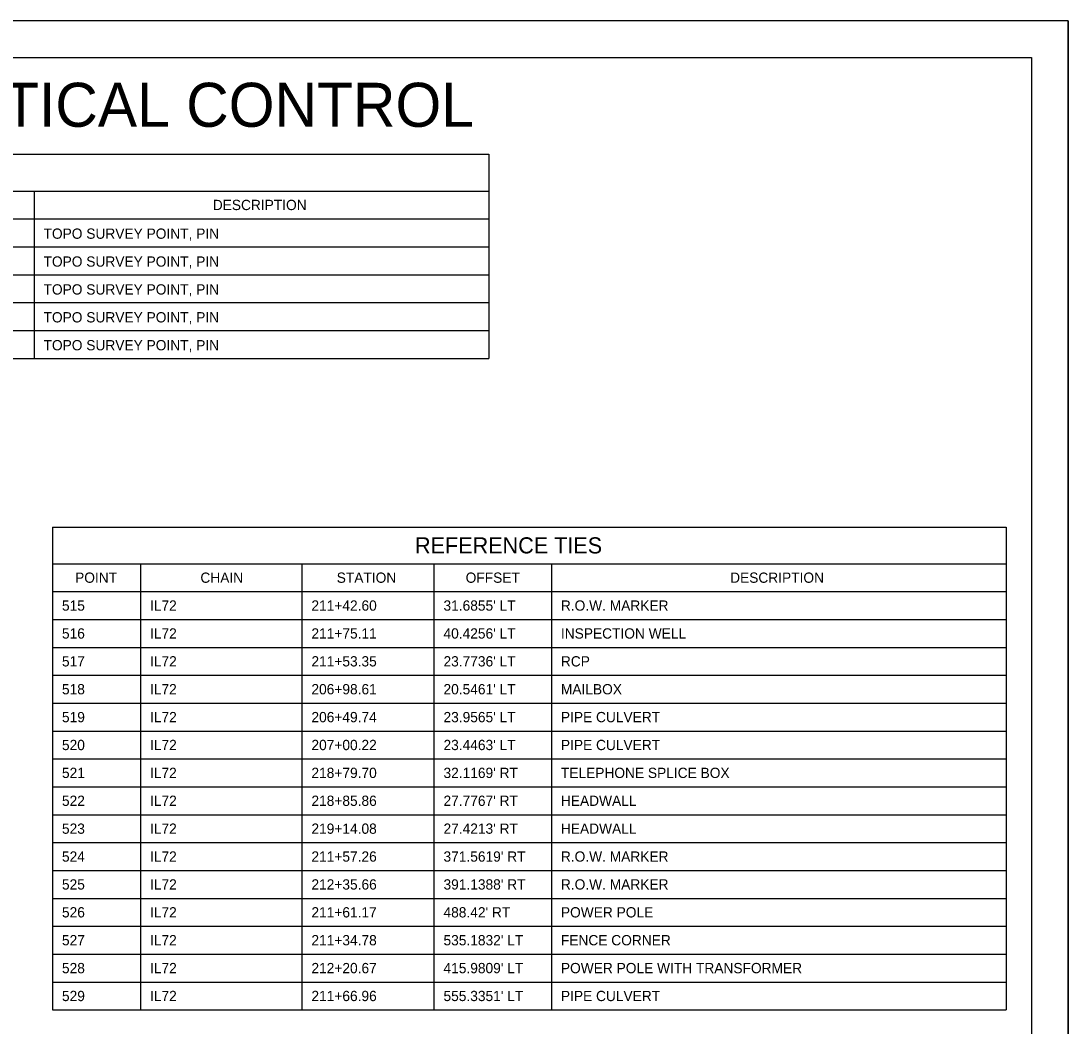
# Model space of a CAD drawing. Extents: x 524376 to 534576, y 1099059 to 1100159.
# Drawn here: x 528762 to 529476, y 1099475 to 1100159 of the extents above; entities that cross this region are included whole.
import ezdxf

# ---------------------------------------------------------------- set-up
doc = ezdxf.new("R2010")
doc.units = 0
for name, color, linetype in [('Design_PR_Roadway Dimensions', 7, 'Continuous'), ('Design_PR_Roadway Notes', 7, 'Continuous'), ('Sheets_50 Reference Boundary', 7, 'Continuous'), ('Sheets_General Details', 7, 'Continuous'), ('Sheets_Printer Plotting Border', 7, 'Continuous')]:
    doc.layers.add(name, color=color, linetype=linetype)

msp = doc.modelspace()

# ---------------------------------------------------------------- linework, layer by layer
at = {"layer": 'Design_PR_Roadway Dimensions'}
for p, q in [((528170.98, 1100068.44), (529080.98, 1100068.44)), ((529080.98, 1100068.44), (529080.98, 1099929.44)), ((528170.98, 1100043.44), (529080.98, 1100043.44)), ((528770.98, 1100043.44), (528770.98, 1099929.44)), ((528170.98, 1100024.44), (529080.98, 1100024.44)), ((528170.98, 1100024.44), (529080.98, 1100024.44)), ((528170.98, 1100005.44), (529080.98, 1100005.44)), ((528170.98, 1099986.44), (529080.98, 1099986.44)), ((528170.98, 1099967.44), (529080.98, 1099967.44)), ((528170.98, 1099948.44), (529080.98, 1099948.44)), ((528170.98, 1099929.44), (529080.98, 1099929.44)), ((528783.53, 1099814.51), (529433.53, 1099814.51)), ((528783.53, 1099814.51), (528783.53, 1099485.51)), ((529433.53, 1099814.51), (529433.53, 1099485.51)), ((528783.53, 1099789.51), (529433.53, 1099789.51)), ((528843.53, 1099789.51), (528843.53, 1099485.51)), ((528953.53, 1099789.51), (528953.53, 1099485.51)), ((529043.53, 1099789.51), (529043.53, 1099485.51)), ((529123.53, 1099789.51), (529123.53, 1099485.51)), ((528783.53, 1099770.51), (529433.53, 1099770.51)), ((528783.53, 1099770.51), (529433.53, 1099770.51)), ((528783.53, 1099751.51), (529433.53, 1099751.51)), ((528783.53, 1099732.51), (529433.53, 1099732.51)), ((528783.53, 1099713.51), (529433.53, 1099713.51)), ((528783.53, 1099694.51), (529433.53, 1099694.51)), ((528783.53, 1099675.51), (529433.53, 1099675.51)), ((528783.53, 1099656.51), (529433.53, 1099656.51)), ((528783.53, 1099637.51), (529433.53, 1099637.51)), ((528783.53, 1099618.51), (529433.53, 1099618.51)), ((528783.53, 1099599.51), (529433.53, 1099599.51)), ((528783.53, 1099580.51), (529433.53, 1099580.51)), ((528783.53, 1099561.51), (529433.53, 1099561.51)), ((528783.53, 1099542.51), (529433.53, 1099542.51)), ((528783.53, 1099523.51), (529433.53, 1099523.51)), ((528783.53, 1099504.51), (529433.53, 1099504.51)), ((528783.53, 1099485.51), (529433.53, 1099485.51))]:
    msp.add_line(p, q, dxfattribs=at)
at = {"layer": 'Sheets_50 Reference Boundary'}
msp.add_lwpolyline([(527875.62, 1100134.3), (529450.62, 1100134.3), (529450.62, 1099134.31), (527875.62, 1099134.31)], close=True, dxfattribs=at)
at = {"layer": 'Sheets_General Details'}
for p, q in [((529475.62, 1100159.31), (527775.62, 1100159.31)), ((529475.62, 1099059.31), (529475.62, 1100159.31)), ((529475.62, 1100159.31), (529475.62, 1099059.31))]:
    msp.add_line(p, q, dxfattribs=at)
msp.add_lwpolyline([(527875.62, 1100134.31), (529450.62, 1100134.31), (529450.62, 1099084.31), (527875.62, 1099084.31)], close=True, dxfattribs=at)
at = {"layer": 'Sheets_Printer Plotting Border'}
msp.add_lwpolyline([(527775.62, 1099059.31), (529475.62, 1099059.31), (529475.62, 1100159.31), (527775.62, 1100159.31)], close=True, dxfattribs=at)

# ---------------------------------------------------------------- texts
at = {"layer": 'Design_PR_Roadway Notes'}
for s, height, p in [('DESCRIPTION', 7, (528892.8, 1100030.44)), ('TOPO SURVEY POINT, PIN', 7, (528777.48, 1100010.9)), ('TOPO SURVEY POINT, PIN', 7, (528777.48, 1099991.9)), ('TOPO SURVEY POINT, PIN', 7, (528777.48, 1099972.9)), ('TOPO SURVEY POINT, PIN', 7, (528777.48, 1099953.9)), ('TOPO SURVEY POINT, PIN', 7, (528777.48, 1099934.9)), ('REFERENCE TIES', 11, (529030.63, 1099796.51)), ('POINT', 7, (528798.98, 1099776.51)), ('CHAIN', 7, (528884.37, 1099776.51)), ('STATION', 7, (528977.26, 1099776.51)), ('OFFSET', 7, (529065.12, 1099776.51)), ('DESCRIPTION', 7, (529245.35, 1099776.51)), ('515', 7, (528790.03, 1099757.51)), ('IL72', 7, (528850.03, 1099757.51)), ('211+42.60', 7, (528960.03, 1099757.51)), ("31.6855' LT", 7, (529050.03, 1099757.51)), ('R.O.W. MARKER', 7, (529130.03, 1099757.51)), ('516', 7, (528790.03, 1099738.51)), ('IL72', 7, (528850.03, 1099738.51)), ('211+75.11', 7, (528960.03, 1099738.51)), ("40.4256' LT", 7, (529050.03, 1099738.51)), ('INSPECTION WELL', 7, (529130.03, 1099738.51)), ('517', 7, (528790.03, 1099719.51)), ('IL72', 7, (528850.03, 1099719.51)), ('211+53.35', 7, (528960.03, 1099719.51)), ("23.7736' LT", 7, (529050.03, 1099719.51)), ('RCP', 7, (529130.03, 1099719.51)), ('518', 7, (528790.03, 1099700.51)), ('IL72', 7, (528850.03, 1099700.51)), ('206+98.61', 7, (528960.03, 1099700.51)), ("20.5461' LT", 7, (529050.03, 1099700.51)), ('MAILBOX', 7, (529130.03, 1099700.51)), ('519', 7, (528790.03, 1099681.51)), ('IL72', 7, (528850.03, 1099681.51)), ('206+49.74', 7, (528960.03, 1099681.51)), ("23.9565' LT", 7, (529050.03, 1099681.51)), ('PIPE CULVERT', 7, (529130.03, 1099681.51)), ('520', 7, (528790.03, 1099662.51)), ('IL72', 7, (528850.03, 1099662.51)), ('207+00.22', 7, (528960.03, 1099662.51)), ("23.4463' LT", 7, (529050.03, 1099662.51)), ('PIPE CULVERT', 7, (529130.03, 1099662.51)), ('521', 7, (528790.03, 1099643.51)), ('IL72', 7, (528850.03, 1099643.51)), ('218+79.70', 7, (528960.03, 1099643.51)), ("32.1169' RT", 7, (529050.03, 1099643.51)), ('TELEPHONE SPLICE BOX', 7, (529130.03, 1099643.51)), ('522', 7, (528790.03, 1099624.51)), ('IL72', 7, (528850.03, 1099624.51)), ('218+85.86', 7, (528960.03, 1099624.51)), ("27.7767' RT", 7, (529050.03, 1099624.51)), ('HEADWALL', 7, (529130.03, 1099624.51)), ('523', 7, (528790.03, 1099605.51)), ('IL72', 7, (528850.03, 1099605.51)), ('219+14.08', 7, (528960.03, 1099605.51)), ("27.4213' RT", 7, (529050.03, 1099605.51)), ('HEADWALL', 7, (529130.03, 1099605.51)), ('524', 7, (528790.03, 1099586.51)), ('IL72', 7, (528850.03, 1099586.51)), ('211+57.26', 7, (528960.03, 1099586.51)), ("371.5619' RT", 7, (529050.03, 1099586.51)), ('R.O.W. MARKER', 7, (529130.03, 1099586.51)), ('525', 7, (528790.03, 1099567.51)), ('IL72', 7, (528850.03, 1099567.51)), ('212+35.66', 7, (528960.03, 1099567.51)), ("391.1388' RT", 7, (529050.03, 1099567.51)), ('R.O.W. MARKER', 7, (529130.03, 1099567.51)), ('526', 7, (528790.03, 1099548.51)), ('IL72', 7, (528850.03, 1099548.51)), ('211+61.17', 7, (528960.03, 1099548.51)), ("488.42' RT", 7, (529050.03, 1099548.51)), ('POWER POLE', 7, (529130.03, 1099548.51)), ('527', 7, (528790.03, 1099529.51)), ('IL72', 7, (528850.03, 1099529.51)), ('211+34.78', 7, (528960.03, 1099529.51)), ("535.1832' LT", 7, (529050.03, 1099529.51)), ('FENCE CORNER', 7, (529130.03, 1099529.51)), ('528', 7, (528790.03, 1099510.51)), ('IL72', 7, (528850.03, 1099510.51)), ('212+20.67', 7, (528960.03, 1099510.51)), ("415.9809' LT", 7, (529050.03, 1099510.51)), ('POWER POLE WITH TRANSFORMER', 7, (529130.03, 1099510.51)), ('529', 7, (528790.03, 1099491.51)), ('IL72', 7, (528850.03, 1099491.51)), ('211+66.96', 7, (528960.03, 1099491.51)), ("555.3351' LT", 7, (529050.03, 1099491.51)), ('PIPE CULVERT', 7, (529130.03, 1099491.51))]:
    msp.add_text(s, height=height, dxfattribs=at).set_placement(p)
at = {"layer": 'Sheets_General Details'}
msp.add_text('HORIZONTAL & VERTICAL CONTROL', height=30, dxfattribs=at).set_placement((528359.77, 1100087.18))

doc.saveas('drawing.dxf')
